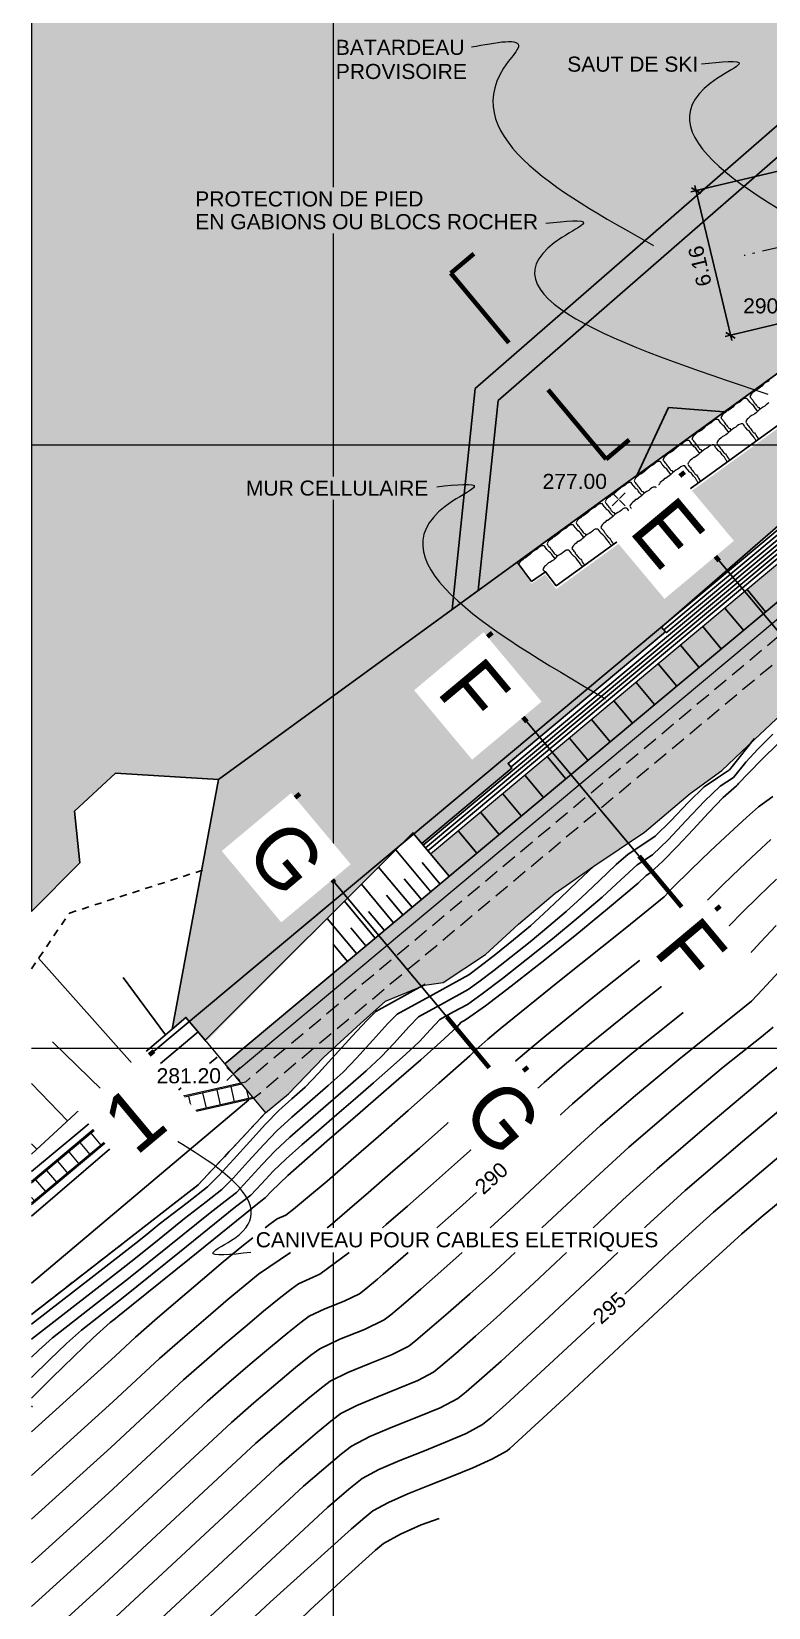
# Model space of a CAD drawing. Extents: x -427 to 62994, y 410 to 109394.
# Drawn here: x -242.4 to -211.8, y 442.7 to 508 of the extents above; entities that cross this region are included whole.
import ezdxf
from ezdxf.enums import TextEntityAlignment as Align

# ---------------------------------------------------------------- set-up
doc = ezdxf.new("R2018")
doc.units = 0
doc.header["$MEASUREMENT"] = 0
for name, pattern in [('DOT', [0.55, 0.3, -0.25]), ('NASCOSTA', [9.525, 6.35, -3.175]), ('TRATTOPUNTO2', [12.7, 6.35, -3.175, 0, -3.175])]:
    doc.linetypes.add(name, pattern=pattern)
for name, color, linetype in [('Bâti', 7, 'Continuous'), ('colore lago', 131, 'Continuous'), ('coordinate', 2, 'Continuous'), ('curve livello 1 m', 2, 'Continuous'), ('curve livello 5 m', 7, 'Continuous'), ('DIME', 6, 'Continuous'), ('Limite fiume', 6, 'Continuous'), ('LIN010CO', 2, 'Continuous'), ('LIN010TR', 2, 'NASCOSTA'), ('LIN018CO', 6, 'Continuous'), ('LIN035CO', 1, 'Continuous'), ('pendenze', 2, 'Continuous'), ('Per+Mod Surf', 7, 'Continuous'), ('scavo 1', 254, 'Continuous'), ('Strade', 7, 'Continuous'), ('TalusHautBas', 7, 'Continuous'), ('TEXT018', 143, 'Continuous'), ('TEXT035', 1, 'Continuous'), ('TEXT050', 3, 'Continuous')]:
    doc.layers.add(name, color=color, linetype=linetype)
doc.layers.add('Colori bordi', color=5, linetype='Continuous', plot=False)
doc.layers.add('no_plot', color=5, linetype='Continuous', plot=False)
doc.layers.add('LIN070CO', color=4, linetype='Continuous', lineweight=70)
doc.layers.add('LINCOLO-ROSSO-025', color=10, linetype='Continuous', lineweight=25)
doc.styles.add('ARIAL', font='arial.ttf')
doc.dimstyles.new('250', dxfattribs={"dimscale": 2.5, "dimtxt": 0.25, "dimasz": 0.2, "dimexe": 0, "dimexo": 0.5, "dimgap": 0.1, "dimtad": 1, "dimzin": 0, "dimdsep": 46, "dimtxsty": 'ARIAL', "dimblk1": 'LINE', "dimblk2": 'LINE', "dimsah": 1, "dimcen": 2.5, "dimclrd": 256, "dimclre": 256, "dimclrt": 1, "dimadec": 0, "dimazin": 0, "dimtfac": 1, "dimtmove": 2, "dimatfit": 3, "dimldrblk": 'LINE', "dimfxl": 1, "dimtvp": 1, "dimtolj": 1, "dimtzin": 0, "dimarcsym": 0})

# ---------------------------------------------------------------- blocks, each defined once
blk = doc.blocks.new('quote')
at = {"layer": 'LIN018CO'}
for p, q in [((0.001, 0.001), (-0.001, -0.001)), ((0.001, -0.001), (-0.001, 0.001))]:
    blk.add_line(p, q, dxfattribs=at)
at = {"layer": 'LIN035CO'}
for p, q in [((-0.013, 0.013), (-0.106, 0.106)), ((0.106, 0.106), (0.013, 0.013)), ((-0.013, -0.013), (-0.106, -0.106)), ((0.106, -0.106), (0.013, -0.013))]:
    blk.add_line(p, q, dxfattribs=at)
at = {"layer": 'TEXT035', "style": 'ARIAL'}
blk.add_attdef('VALORE', text='', height=0.25, dxfattribs=at).set_placement((0, 0.33), align=Align.CENTER)
blk = doc.blocks.new('LINE')
for p, q in [((-1.6, 0), (0.45, 0)), ((0, 0.45), (0, -0.45))]:
    blk.add_line(p, q)
at = {"color": 3}
blk.add_line((-0.32, -0.32), (0.32, 0.32), dxfattribs=at)
blk = doc.blocks.new('*D45')
at = {"layer": 'Defpoints', "color": 0, "ltscale": 2.5, "transparency": 16777216}
for p in [(-204.654, 503.788), (-209.792, 496.231), (-213.38, 495.376)]:
    blk.add_point(p, dxfattribs=at)
at = {"layer": 'DIME', "lineweight": -2, "ltscale": 2.5, "transparency": 16777216}
for p, q in [((-205.87, 503.499), (-214.809, 501.368)), ((-214.693, 500.882), (-213.496, 495.862)), ((-211.008, 495.941), (-213.38, 495.376))]:
    blk.add_line(p, q, dxfattribs=at)
at = {"layer": 'DIME', "lineweight": -2, "ltscale": 2.5, "transparency": 16777216, "xscale": 0.5, "yscale": 0.5, "zscale": 0.5}
for p, rotation in [((-214.809, 501.368), 103.4064876456894), ((-213.38, 495.376), 283.4064876456894)]:
    blk.add_blockref('LINE', p, dxfattribs=dict(at, rotation=rotation))
at = {"layer": 'DIME', "color": 1, "ltscale": 2.5, "transparency": 16777216, "insert": (-214.648, 498.24), "char_height": 0.625, "attachment_point": 5, "rotation": 103.40649, "style": 'ARIAL'}
blk.add_mtext('\\A1;6.16', dxfattribs=at)
blk = doc.blocks.new('*U49')
at = {"layer": 'LIN070CO'}
for p, q in [((-46.666, 0), (-46.666, 0.5)), ((-45.166, 0), (-46.666, 0))]:
    blk.add_line(p, q, dxfattribs=at)
at = {"layer": 'TEXT018', "lineweight": 30, "flags": 104}
blk.add_attdef('RIF1', text='', height=0.18, dxfattribs=at).set_placement((-46.516, -0.15), align=Align.TOP_LEFT)
blk.add_attdef('RIF2', text='', height=0.18, dxfattribs=at).set_placement((1.51, -0.15), align=Align.TOP_RIGHT)
at = {"layer": 'TEXT050', "lineweight": 30, "flags": 104}
blk.add_attdef('SEZ1', text='', height=0.4, dxfattribs=at).set_placement((-46.516, 0.15), align=Align.BOTTOM_LEFT)
blk.add_attdef('SEZ2', text='', height=0.4, dxfattribs=at).set_placement((1.51, 0.15), align=Align.BOTTOM_RIGHT)
blk = doc.blocks.new('*U93')
at = {"layer": 'LIN070CO'}
for p, q in [((-3.868, 0), (-3.868, 0.5)), ((2.034, 0.5), (2.034, 0)), ((2.034, 0), (0.534, 0)), ((-2.368, 0), (-3.868, 0))]:
    blk.add_line(p, q, dxfattribs=at)
at = {"layer": 'TEXT018', "lineweight": 30, "flags": 104}
blk.add_attdef('RIF1', text='', height=0.18, dxfattribs=at).set_placement((-3.718, -0.15), align=Align.TOP_LEFT)
blk.add_attdef('RIF2', text='', height=0.18, dxfattribs=at).set_placement((1.884, -0.15), align=Align.TOP_RIGHT)
at = {"layer": 'TEXT050', "lineweight": 30, "flags": 104}
blk.add_attdef('SEZ1', text='', height=0.4, dxfattribs=at).set_placement((-3.718, 0.15), align=Align.BOTTOM_LEFT)
blk.add_attdef('SEZ2', text='', height=0.4, dxfattribs=at).set_placement((1.884, 0.15), align=Align.BOTTOM_RIGHT)
blk = doc.blocks.new('*U112')
at = {"layer": 'LIN070CO'}
for p, q in [((-1.981, 0), (-1.981, 0.5)), ((2.034, 0.5), (2.034, 0)), ((2.034, 0), (0.534, 0)), ((-0.481, 0), (-1.981, 0))]:
    blk.add_line(p, q, dxfattribs=at)
at = {"layer": 'TEXT018', "lineweight": 30, "flags": 104}
blk.add_attdef('RIF1', text='', height=0.18, dxfattribs=at).set_placement((-1.831, -0.15), align=Align.TOP_LEFT)
blk.add_attdef('RIF2', text='', height=0.18, dxfattribs=at).set_placement((1.884, -0.15), align=Align.TOP_RIGHT)
at = {"layer": 'TEXT050', "lineweight": 30, "flags": 104}
blk.add_attdef('SEZ1', text='', height=0.4, dxfattribs=at).set_placement((-1.831, 0.15), align=Align.BOTTOM_LEFT)
blk.add_attdef('SEZ2', text='', height=0.4, dxfattribs=at).set_placement((1.884, 0.15), align=Align.BOTTOM_RIGHT)

msp = doc.modelspace()

# ---------------------------------------------------------------- hatches: boundary and pattern name
at = {"layer": 'colore lago', "ltscale": 2.5}
h = msp.add_hatch(color=256, dxfattribs=at)
h.dxf.hatch_style = 1
h.paths.add_polyline_path([(-193.521, 572.436), (-194.485, 571.838), (-202.12, 567.019), (-207.794, 563.422), (-207.53, 561.906), (-209.377, 558.824), (-212.757, 555.614), (-221.485, 555.575), (-232.115, 548.291), (-239.589, 542.496), (-242.36, 540.315), (-242.36, 471.49), (-240.351, 473.518), (-240.577, 475.661), (-238.873, 477.233), (-234.614, 476.971), (-222.22, 485.97), (-210.417, 494.54), (-211.103, 497.421), (-204.7, 505.319), (-201.573, 506.065), (-185.58, 519.426), (-185.48, 519.302), (-185.23, 519.516), (-179.72, 524.241), (-174.191, 529.5), (-164.952, 538.589), (-158.505, 544.848), (-150.867, 552.226), (-143.809, 558.855), (-133.477, 568.064), (-129.43, 571.209), (-127.708, 572.436)])
h.paths.add_polyline_path([(-223.838, 484.795), (-224.926, 484.006), (-223.974, 493.163), (-189.325, 523.343), (-179.485, 524.465), (-180.809, 523.307), (-188.903, 522.385), (-223.02, 492.667)], flags=17)
at = {"layer": 'Limite fiume', "linetype": 'Continuous'}
h = msp.add_hatch(dxfattribs=at)
h.set_pattern_fill('DOTS', color=256, scale=5, angle=-135, style=0)
h.set_pattern_definition([(135, (-108729.86045, 62990.82265), (-0.3314563037, -0.11048543456), [0, -0.3125])])
h.paths.add_polyline_path([(-222.255, 485.944), (-221.629, 485.081), (-221.066, 485.469), (-220.604, 484.86), (-210.443, 492.225), (-209.949, 491.656), (-202.84, 496.929), (-203.116, 497.308), (-198.927, 498.307), (-216.244, 483.28), (-216.082, 483.086), (-222.605, 477.636), (-222.443, 477.442), (-226.181, 474.319), (-226.549, 474.759), (-235.115, 466.108), (-235.961, 467.107), (-236.53, 466.621), (-234.614, 476.971)])
at = {"layer": 'LINCOLO-ROSSO-025'}
h = msp.add_hatch(color=256, dxfattribs=at)
h.dxf.hatch_style = 1
h.paths.add_polyline_path([(-223.838, 484.795), (-224.926, 484.006), (-223.974, 493.163), (-189.325, 523.343), (-179.485, 524.465), (-180.809, 523.307), (-188.903, 522.385), (-223.02, 492.667)])
at = {"layer": 'scavo 1'}
msp.add_hatch(color=256, dxfattribs=at).paths.add_polyline_path([(-162.911, 519.813), (-186.507, 500.536), (-191.835, 496.955), (-195.066, 494.521), (-197.353, 492.349), (-198.801, 491.423), (-199.67, 490.38), (-201.031, 488.73), (-202.652, 486.356), (-205.568, 483.758), (-206.41, 483.321), (-207.62, 482.823), (-208.758, 482.04), (-209.932, 480.937), (-212.388, 478.624), (-213.74, 477.343), (-215.056, 476.382), (-216.942, 474.781), (-219.046, 473.375), (-220.65, 472.251), (-222.169, 470.97), (-223.539, 469.719), (-225.297, 468.558), (-226.071, 468.438), (-227.679, 467.783), (-228.722, 466.86), (-230.241, 465.46), (-231.7, 463.941), (-232.656, 463.16), (-234.346, 465.186), (-229.695, 469.072), (-225.044, 472.958), (-225.813, 473.879), (-197.96, 497.149), (-198.927, 498.307), (-186.6, 508.606), (-185.811, 509.298), (-183.96, 510.924), (-182.937, 509.7), (-167.589, 522.523), (-150.931, 538.458), (-146.194, 532.788), (-161.321, 521.044)])

# ---------------------------------------------------------------- linework, layer by layer
at = {"layer": 'Bâti', "linetype": 'Continuous'}
for p, q in [((-235.449, 466.505), (-237.01, 465.194)), ((-234.666, 465.465), (-234.982, 465.194)), ((-237.349, 464.91), (-240.474, 462.288)), ((-236.159, 464.187), (-236.731, 463.697)), ((-237.945, 462.657), (-242.36, 458.878)), ((-240.474, 462.288), (-242.36, 460.717))]:
    msp.add_line(p, q, dxfattribs=at)
at = {"layer": 'Colori bordi', "linetype": 'Continuous', "lineweight": 0, "flags": 128}
msp.add_lwpolyline([(-242.36, 540.315), (-242.36, 471.49), (-240.351, 473.518), (-240.577, 475.661), (-238.873, 477.233), (-234.614, 476.971), (-222.22, 485.97), (-210.417, 494.54), (-211.103, 497.421), (-204.7, 505.319), (-201.573, 506.065), (-185.58, 519.426)], dxfattribs=at)
at = {"layer": 'coordinate', "linetype": 'Continuous', "lineweight": 0}
for p, q in [((-229.86, 572.436), (-229.86, 501.51)), ((-229.86, 499.597), (-229.86, 489.528)), ((-95.183, 490.823), (-242.36, 490.823)), ((-229.86, 488.559), (-229.86, 458.388)), ((-95.183, 465.823), (-242.36, 465.823)), ((-229.86, 457.361), (-229.86, 428.936))]:
    msp.add_line(p, q, dxfattribs=at)
at = {"layer": 'curve livello 1 m'}
for p, q in [((-232.949, 456.466), (-231.623, 457.361)), ((-230.401, 456.466), (-229.197, 457.361)), ((-225.512, 456.466), (-224.501, 457.361)), ((-222.93, 456.788), (-223.283, 456.466))]:
    msp.add_line(p, q, dxfattribs=at)
at = {"layer": 'curve livello 1 m', "flags": 128}
for points in [[(-242.36, 453.028), (-242.06, 453.317), (-241.49, 453.837), (-241.49, 453.837), (-239.39, 455.469), (-238.34, 456.284), (-236.649, 457.649), (-234.957, 459.013), (-234.957, 459.013), (-234.331, 459.498), (-233.868, 459.859), (-233.868, 459.859), (-233.402, 460.344), (-232.794, 461.014), (-232.263, 461.576), (-232.263, 461.576), (-231.645, 462.148), (-230.89, 462.812), (-230.066, 463.522), (-229.243, 464.231), (-228.488, 464.895), (-227.87, 465.468), (-227.87, 465.468), (-227.332, 466.04), (-226.72, 466.716), (-226.315, 467.131), (-226.315, 467.131), (-225.285, 467.698), (-224.26, 468.263), (-223.814, 468.58), (-223.2, 469.046), (-222.474, 469.615), (-221.693, 470.243), (-220.913, 470.884), (-220.191, 471.494), (-220.191, 471.494), (-219.572, 472.059), (-218.825, 472.77), (-218.12, 473.438), (-217.627, 473.877), (-217.627, 473.877), (-217.057, 474.252), (-216.511, 474.614), (-216.511, 474.614), (-215.859, 475.248), (-215.128, 476.033), (-214.475, 476.669), (-214.475, 476.669), (-213.923, 477.032), (-213.418, 477.37), (-213.418, 477.37), (-212.978, 477.92), (-212.456, 478.585), (-212.456, 478.585), (-212.385, 478.66)], [(-211.417, 478.447), (-212.055, 477.819), (-212.659, 477.208), (-213.048, 476.796), (-213.091, 476.742), (-213.139, 476.71), (-213.68, 476.215), (-214.291, 475.589), (-214.935, 474.896), (-215.58, 474.204), (-216.19, 473.579), (-216.729, 473.086), (-216.876, 472.989), (-217.214, 472.676), (-218.475, 471.61), (-219.837, 470.49), (-221.201, 469.394), (-222.469, 468.4), (-223.541, 467.587), (-224.32, 467.033), (-224.434, 466.97), (-224.547, 466.908), (-224.72, 466.723), (-225.408, 466.076), (-226.222, 465.346), (-227.125, 464.557), (-228.081, 463.732), (-229.055, 462.896), (-230.011, 462.071), (-230.914, 461.282), (-231.727, 460.552), (-232.416, 459.904), (-232.675, 459.628), (-232.85, 459.492), (-235.813, 457.102), (-238.775, 454.712), (-238.882, 454.63), (-239.094, 454.465), (-239.799, 453.829), (-240.61, 453.058), (-241.5, 452.188), (-242.36, 451.332)], [(-211.628, 476.262), (-212.218, 475.83), (-212.72, 475.39), (-213.411, 474.757), (-214.207, 474.009), (-215.021, 473.226), (-215.768, 472.49), (-216.132, 472.102), (-217.744, 470.789), (-220.536, 468.57), (-222.937, 466.64), (-223.449, 466.207), (-223.809, 465.874), (-224.189, 465.522), (-225.469, 464.381), (-226.745, 463.252), (-227.973, 462.175), (-229.107, 461.188), (-230.104, 460.329), (-230.917, 459.639), (-231.503, 459.155), (-231.817, 458.915), (-232.174, 458.756), (-232.481, 458.536), (-232.671, 458.388)], [(-211.705, 474.476), (-212.303, 473.927), (-212.991, 473.28), (-213.696, 472.603), (-214.342, 471.966), (-214.816, 471.459), (-215.227, 471.023), (-216.615, 469.893), (-219.018, 467.982), (-221.086, 466.321), (-221.744, 465.77), (-222.278, 465.311), (-222.795, 464.836), (-223.445, 464.228), (-224.004, 463.714), (-225.144, 462.698), (-226.28, 461.692), (-227.374, 460.733), (-228.384, 459.854), (-229.271, 459.09), (-229.996, 458.475), (-230.101, 458.388)], [(-219.046, 473.375), (-219.721, 472.733), (-220.443, 472.043), (-221.12, 471.407), (-221.68, 470.904), (-222.374, 470.321), (-223.111, 469.726), (-223.77, 469.213), (-224.231, 468.878), (-225.711, 468.063), (-227.198, 467.243), (-227.593, 466.85), (-228.213, 466.169), (-228.888, 465.425), (-229.445, 464.84), (-230.058, 464.28), (-230.816, 463.625), (-231.573, 462.97), (-232.186, 462.411), (-232.73, 461.844), (-233.377, 461.132), (-233.999, 460.45), (-234.464, 459.975), (-235.122, 459.462), (-236.011, 458.773), (-237.067, 457.922), (-238.122, 457.07), (-239.644, 455.888), (-242.36, 453.779)], [(-211.48, 472.832), (-212.224, 472.122), (-212.916, 471.442), (-213.391, 470.94), (-213.936, 470.347), (-214.323, 469.944), (-215.486, 468.996), (-217.501, 467.395), (-219.234, 466.002), (-220.268, 465.136), (-221.108, 464.416), (-221.684, 463.89), (-222.427, 463.196), (-223.188, 462.485), (-223.819, 461.906), (-224.819, 461.015), (-225.816, 460.133), (-226.775, 459.291), (-227.661, 458.52), (-227.815, 458.388)], [(-211.375, 468.993), (-212.05, 468.262), (-212.513, 467.786), (-213.229, 467.203), (-214.466, 466.219), (-215.531, 465.364), (-217.317, 463.869), (-218.767, 462.624), (-219.762, 461.716), (-221.045, 460.518), (-222.36, 459.289), (-223.342, 458.388)], [(-226.035, 468.483), (-226.137, 468.427), (-228.082, 467.355), (-228.464, 466.983), (-229.064, 466.333), (-229.766, 465.555), (-230.456, 464.798), (-231.021, 464.212), (-231.565, 463.729), (-232.11, 463.247), (-232.657, 462.681), (-233.312, 461.966), (-233.988, 461.219), (-234.6, 460.555), (-235.061, 460.09), (-235.913, 459.426), (-237.065, 458.534), (-237.485, 458.195), (-237.905, 457.856), (-239.899, 456.308), (-242.36, 454.396)], [(-211.609, 466.707), (-212.1, 466.307), (-212.949, 465.632), (-213.68, 465.045), (-215.841, 463.236), (-217.597, 461.729), (-218.801, 460.629), (-220.354, 459.179), (-221.2, 458.388)], [(-211.193, 465.234), (-211.828, 464.725), (-214.366, 462.602), (-216.427, 460.833), (-217.84, 459.542), (-219.076, 458.388)], [(-209.977, 464.406), (-212.89, 461.968), (-215.257, 459.938), (-216.879, 458.455), (-216.951, 458.388)], [(-236.368, 439.25), (-232.461, 442.88), (-229.097, 445.919), (-229.097, 445.919), (-228.548, 446.389), (-228.211, 446.657), (-228.211, 446.657), (-227.557, 447.01), (-226.755, 447.368), (-225.866, 447.729), (-224.949, 448.09), (-224.066, 448.448), (-223.276, 448.803), (-222.64, 449.15), (-222.64, 449.15), (-222.524, 449.251), (-220.288, 451.302), (-217.591, 453.822), (-214.958, 456.281), (-212.916, 458.146), (-212.916, 458.146), (-212.105, 458.833), (-207.924, 462.279)], [(-233.191, 457.975), (-233.634, 457.617), (-234.411, 456.974), (-235.276, 456.247), (-236.194, 455.466), (-237.132, 454.658), (-238.053, 453.852), (-238.895, 453.07), (-242.36, 449.933)], [(-220.176, 457.361), (-221.531, 456.094), (-223.079, 454.675), (-223.957, 453.895), (-224.768, 453.186), (-225.39, 452.654), (-225.699, 452.405), (-226.344, 452.069), (-227.163, 451.725), (-228.044, 451.377), (-228.871, 451.031), (-229.532, 450.69), (-229.881, 450.426), (-230.502, 449.917), (-231.276, 449.263), (-232.082, 448.563), (-239.441, 441.725), (-242.36, 439.082)], [(-218.051, 457.361), (-218.972, 456.501), (-221.117, 454.497), (-222.894, 452.867), (-223.686, 452.165), (-224.347, 451.593), (-224.68, 451.32), (-225.422, 450.933), (-226.365, 450.537), (-227.379, 450.137), (-228.331, 449.738), (-229.092, 449.346), (-229.508, 449.024), (-230.247, 448.408), (-231.087, 447.682), (-239.532, 439.834), (-241.664, 437.904), (-241.688, 437.886)], [(-222.306, 457.361), (-222.93, 456.788)], [(-232.949, 456.466), (-233.346, 456.141), (-234.2, 455.429), (-235.134, 454.638), (-236.102, 453.805), (-237.058, 452.971), (-238.986, 451.179), (-242.36, 448.124)], [(-223.283, 456.466), (-224.192, 455.657), (-225.085, 454.873), (-225.858, 454.203), (-226.431, 453.718), (-226.719, 453.49), (-227.43, 453.132), (-228.335, 452.765), (-229.246, 452.397), (-229.973, 452.034), (-230.282, 451.805), (-230.821, 451.369), (-231.517, 450.789), (-232.293, 450.127), (-233.077, 449.445), (-239.35, 443.616), (-242.36, 440.891)], [(-225.512, 456.466), (-226.215, 455.853), (-226.94, 455.23), (-227.468, 454.786), (-227.739, 454.575), (-228.561, 454.181), (-229.575, 453.777), (-230.413, 453.378), (-230.777, 453.108), (-231.413, 452.595), (-232.233, 451.911), (-233.149, 451.13), (-234.073, 450.326), (-239.259, 445.507), (-242.36, 442.699)], [(-230.401, 456.466), (-230.531, 456.408), (-231.294, 456.067), (-231.591, 455.852), (-232.087, 455.461), (-232.738, 454.929), (-233.502, 454.292), (-234.339, 453.582), (-235.207, 452.837), (-236.063, 452.089), (-239.077, 449.289), (-242.36, 446.316)], [(-232.041, 441.377), (-230.817, 442.547), (-229.358, 443.902), (-228.102, 445.037), (-228.102, 445.037), (-227.771, 445.313), (-227.067, 445.692), (-226.211, 446.075), (-225.459, 446.348)]]:
    msp.add_lwpolyline(points, dxfattribs=at)
at = {"layer": 'curve livello 5 m'}
for p, q in [((-214.802, 458.388), (-215.926, 457.361)), ((-227.778, 456.466), (-226.746, 457.361))]:
    msp.add_line(p, q, dxfattribs=at)
at = {"layer": 'curve livello 5 m', "flags": 128}
for points in [[(-211.626, 478.843), (-212.25, 478.222), (-212.752, 477.691), (-212.752, 477.691), (-213.254, 477.056), (-213.807, 476.69), (-214.465, 476.066), (-215.215, 475.268), (-215.964, 474.471), (-216.62, 473.85), (-216.62, 473.85), (-217.252, 473.433), (-217.93, 472.806), (-218.702, 472.085), (-218.702, 472.085), (-219.694, 471.247), (-220.765, 470.367), (-221.838, 469.505), (-222.835, 468.723), (-223.678, 468.084), (-224.29, 467.648), (-224.29, 467.648), (-224.859, 467.334), (-225.431, 467.019), (-225.821, 466.607), (-226.295, 466.095), (-226.295, 466.095), (-226.836, 465.587), (-227.475, 465.014), (-228.184, 464.394), (-228.935, 463.746), (-229.7, 463.089), (-230.45, 462.442), (-231.159, 461.822), (-231.798, 461.249), (-232.34, 460.74), (-232.34, 460.74), (-232.827, 460.217), (-233.271, 459.744), (-233.271, 459.744), (-233.904, 459.252), (-236.231, 457.375), (-238.558, 455.498), (-238.558, 455.498), (-239.136, 455.049), (-240.292, 454.151), (-240.906, 453.595), (-241.619, 452.915), (-242.36, 452.186)], [(-211.49, 470.919), (-212.141, 470.23), (-212.888, 469.417), (-213.418, 468.865), (-213.418, 468.865), (-214.358, 468.1), (-215.984, 466.807), (-217.383, 465.683), (-217.383, 465.683), (-218.793, 464.503), (-219.938, 463.52), (-219.938, 463.52), (-220.723, 462.803), (-221.736, 461.857), (-222.653, 461)], [(-214.802, 458.388), (-214.086, 459.042), (-210.74, 461.874)], [(-223.915, 459.848), (-224.617, 459.222), (-225.562, 458.388)], [(-217.765, 455.644), (-215.926, 457.361)], [(-227.778, 456.466), (-228.012, 456.266), (-228.502, 455.858), (-228.758, 455.66), (-228.758, 455.66), (-229.402, 455.352), (-230.197, 455.035), (-230.853, 454.723), (-230.853, 454.723), (-231.178, 454.485), (-231.732, 454.043), (-232.457, 453.445), (-233.293, 452.741), (-234.183, 451.979), (-235.068, 451.208), (-235.068, 451.208), (-239.168, 447.398), (-242.36, 444.508)], [(-240.742, 436.94), (-240.684, 436.983), (-239.623, 437.943), (-230.092, 446.8), (-229.2, 447.565), (-228.652, 448.001), (-227.954, 448.371), (-227.087, 448.746), (-226.139, 449.123), (-225.195, 449.5), (-224.34, 449.871), (-223.66, 450.235), (-223.322, 450.519), (-222.709, 451.059), (-220.703, 452.899), (-219.019, 454.472)]]:
    msp.add_lwpolyline(points, dxfattribs=at)
at = {"layer": 'Limite fiume', "linetype": 'Continuous'}
for p, q in [((-208.309, 496.071), (-222.22, 485.97)), ((-215.952, 492.377), (-217.266, 489.567)), ((-213.644, 492.197), (-215.952, 492.377)), ((-238.873, 477.233), (-240.577, 475.661)), ((-234.614, 476.971), (-238.873, 477.233)), ((-234.614, 476.971), (-236.53, 466.621)), ((-240.577, 475.661), (-240.351, 473.518)), ((-240.351, 473.518), (-242.36, 471.49))]:
    msp.add_line(p, q, dxfattribs=at)
at = {"layer": 'Limite fiume', "linetype": 'Continuous', "flags": 128}
msp.add_lwpolyline([(-222.22, 485.97), (-221.631, 485.176), (-221.049, 485.572), (-220.609, 484.993), (-210.403, 492.382), (-209.97, 491.788), (-202.91, 496.936), (-203.175, 497.294), (-198.927, 498.307), (-216.244, 483.28), (-216.082, 483.086), (-222.605, 477.636), (-222.443, 477.442), (-226.181, 474.319), (-226.549, 474.759), (-235.159, 466.16), (-235.961, 467.107), (-236.53, 466.621), (-234.614, 476.971)], close=True, dxfattribs=at)
at = {"layer": 'LIN010CO', "linetype": 'Continuous', "lineweight": 0}
for p, q in [((-233.491, 464.431), (-238.906, 463.204)), ((-233.644, 464.345), (-238.883, 463.158)), ((-233.18, 463.788), (-238.588, 462.563)), ((-233.151, 463.743), (-238.565, 462.517)), ((-236.282, 463.085), (-236.425, 463.715)), ((-235.697, 463.218), (-235.839, 463.848)), ((-235.112, 463.35), (-235.254, 463.98)), ((-234.526, 463.483), (-234.669, 464.113)), ((-233.941, 463.616), (-234.084, 464.245)), ((-233.356, 463.748), (-233.434, 464.092)), ((-238.906, 463.204), (-242.36, 460.311)), ((-238.883, 463.158), (-242.36, 460.246)), ((-238.883, 463.158), (-238.588, 462.563)), ((-238.038, 462.688), (-238.18, 463.317)), ((-237.453, 462.82), (-237.595, 463.45)), ((-236.867, 462.953), (-237.01, 463.583)), ((-238.588, 462.563), (-242.36, 459.404)), ((-238.565, 462.517), (-242.36, 459.338)), ((-239.436, 462.696), (-239.021, 462.201)), ((-240.356, 461.925), (-239.941, 461.43)), ((-239.896, 462.31), (-239.481, 461.815)), ((-241.276, 461.154), (-240.861, 460.659)), ((-240.816, 461.54), (-240.401, 461.045)), ((-241.735, 460.769), (-241.321, 460.274)), ((-242.195, 460.383), (-241.781, 459.889)), ((-242.36, 459.645), (-242.241, 459.503))]:
    msp.add_line(p, q, dxfattribs=at)
at = {"layer": 'LIN010CO', "linetype": 'TRATTOPUNTO2', "lineweight": 0, "ltscale": 0.1, "flags": 128}
msp.add_lwpolyline([(-44.86, 538.71), (-212.819, 498.676)], dxfattribs=at)
at = {"layer": 'LIN010CO', "linetype": 'Continuous', "lineweight": 0, "flags": 128}
for points in [[(-211.786, 493.491), (-211.866, 493.45), (-211.94, 493.4), (-212.011, 493.347), (-212.089, 493.268), (-212.144, 493.22), (-212.198, 493.179), (-212.293, 493.114), (-212.342, 493.109), (-212.399, 493.047), (-212.471, 492.986), (-212.513, 492.947), (-212.551, 492.893), (-212.551, 492.893), (-212.557, 492.875), (-212.578, 492.833), (-212.56, 492.801), (-212.544, 492.78), (-212.528, 492.759), (-212.5, 492.722), (-212.456, 492.69), (-212.443, 492.647), (-212.422, 492.61), (-212.384, 492.568), (-212.352, 492.526), (-212.317, 492.481), (-212.283, 492.435), (-212.261, 492.406), (-212.207, 492.387), (-212.183, 492.347), (-212.158, 492.314)], [(-212.25, 492.229), (-212.261, 492.246), (-212.345, 492.34), (-212.4, 492.422), (-212.435, 492.468), (-212.486, 492.501), (-212.587, 492.608), (-212.612, 492.641), (-212.671, 492.727), (-212.7, 492.757), (-212.771, 492.756), (-212.813, 492.751), (-212.869, 492.721), (-212.928, 492.67), (-212.987, 492.619), (-213.068, 492.578), (-213.141, 492.528), (-213.212, 492.475), (-213.29, 492.396), (-213.345, 492.348), (-213.399, 492.307), (-213.494, 492.242), (-213.543, 492.237), (-213.6, 492.175), (-213.672, 492.114), (-213.714, 492.075), (-213.752, 492.021), (-213.752, 492.021), (-213.758, 492.003), (-213.779, 491.961), (-213.761, 491.929), (-213.745, 491.908), (-213.729, 491.887), (-213.701, 491.85), (-213.657, 491.818), (-213.644, 491.775), (-213.623, 491.738), (-213.585, 491.696), (-213.553, 491.654), (-213.518, 491.608), (-213.484, 491.563), (-213.462, 491.534), (-213.409, 491.515), (-213.384, 491.474), (-213.359, 491.442)], [(-211.787, 492.569), (-211.843, 492.539), (-211.902, 492.488), (-211.961, 492.437), (-212.042, 492.395), (-212.116, 492.346), (-212.186, 492.293), (-212.264, 492.214), (-212.319, 492.166), (-212.373, 492.125), (-212.468, 492.06), (-212.517, 492.055), (-212.574, 491.993), (-212.646, 491.932), (-212.689, 491.893), (-212.726, 491.839), (-212.726, 491.839), (-212.732, 491.821), (-212.753, 491.779), (-212.735, 491.747), (-212.719, 491.726), (-212.703, 491.705), (-212.675, 491.668), (-212.631, 491.636), (-212.618, 491.593), (-212.597, 491.556), (-212.559, 491.514), (-212.527, 491.472), (-212.493, 491.426), (-212.458, 491.381), (-212.436, 491.352), (-212.383, 491.333), (-212.358, 491.292), (-212.333, 491.259), (-212.309, 491.192), (-212.265, 491.134), (-212.229, 491.096), (-212.2, 491.092), (-212.186, 491.091)], [(-213.451, 491.356), (-213.462, 491.374), (-213.546, 491.468), (-213.601, 491.55), (-213.636, 491.596), (-213.687, 491.629), (-213.788, 491.736), (-213.813, 491.769), (-213.872, 491.855), (-213.901, 491.885), (-213.972, 491.884), (-214.014, 491.879), (-214.07, 491.849), (-214.129, 491.798), (-214.188, 491.746), (-214.269, 491.705), (-214.342, 491.656), (-214.413, 491.603), (-214.491, 491.524), (-214.546, 491.476), (-214.6, 491.435), (-214.695, 491.37), (-214.744, 491.365), (-214.801, 491.303), (-214.873, 491.242), (-214.915, 491.203), (-214.953, 491.149), (-214.953, 491.149), (-214.959, 491.131), (-214.98, 491.089), (-214.962, 491.057), (-214.946, 491.036), (-214.93, 491.015), (-214.902, 490.978), (-214.858, 490.946), (-214.845, 490.903), (-214.824, 490.866), (-214.786, 490.824), (-214.754, 490.782), (-214.719, 490.736), (-214.685, 490.691), (-214.663, 490.662), (-214.61, 490.643), (-214.585, 490.602), (-214.56, 490.57)], [(-212.397, 490.938), (-212.362, 490.973), (-212.337, 490.992), (-212.328, 491.032), (-212.343, 491.053), (-212.376, 491.087), (-212.405, 491.143), (-212.436, 491.192), (-212.52, 491.286), (-212.575, 491.368), (-212.61, 491.413), (-212.661, 491.447), (-212.762, 491.554), (-212.787, 491.587), (-212.846, 491.673), (-212.875, 491.703), (-212.946, 491.702), (-212.988, 491.697), (-213.044, 491.667), (-213.103, 491.616), (-213.162, 491.564), (-213.243, 491.523), (-213.317, 491.474), (-213.387, 491.421), (-213.465, 491.342), (-213.52, 491.294), (-213.574, 491.253), (-213.669, 491.188), (-213.718, 491.183), (-213.775, 491.121), (-213.847, 491.06), (-213.89, 491.021), (-213.927, 490.967), (-213.927, 490.967), (-213.933, 490.949), (-213.954, 490.907), (-213.936, 490.875), (-213.92, 490.854), (-213.904, 490.833), (-213.876, 490.796), (-213.832, 490.763), (-213.819, 490.721), (-213.798, 490.684), (-213.76, 490.642), (-213.728, 490.6), (-213.694, 490.554), (-213.659, 490.509), (-213.637, 490.48), (-213.584, 490.461), (-213.559, 490.42), (-213.534, 490.387), (-213.51, 490.32), (-213.466, 490.262), (-213.43, 490.224), (-213.401, 490.22), (-213.39, 490.219)], [(-214.652, 490.484), (-214.663, 490.502), (-214.747, 490.596), (-214.802, 490.678), (-214.837, 490.723), (-214.888, 490.757), (-214.989, 490.864), (-215.014, 490.897), (-215.073, 490.983), (-215.102, 491.013), (-215.173, 491.012), (-215.215, 491.007), (-215.271, 490.977), (-215.33, 490.926), (-215.389, 490.874), (-215.47, 490.833), (-215.543, 490.784), (-215.614, 490.731), (-215.692, 490.652), (-215.747, 490.604), (-215.801, 490.563), (-215.896, 490.498), (-215.945, 490.493), (-216.002, 490.431), (-216.074, 490.37), (-216.116, 490.331), (-216.154, 490.276), (-216.154, 490.276), (-216.16, 490.259), (-216.181, 490.217), (-216.163, 490.185), (-216.147, 490.164), (-216.131, 490.143), (-216.103, 490.106), (-216.059, 490.073), (-216.046, 490.031), (-216.025, 489.994), (-215.987, 489.952), (-215.955, 489.91), (-215.92, 489.864), (-215.886, 489.819), (-215.864, 489.79), (-215.811, 489.771), (-215.786, 489.73), (-215.762, 489.698)], [(-213.589, 490.076), (-213.563, 490.101), (-213.538, 490.12), (-213.529, 490.16), (-213.544, 490.181), (-213.577, 490.215), (-213.606, 490.271), (-213.637, 490.32), (-213.721, 490.414), (-213.776, 490.496), (-213.811, 490.541), (-213.862, 490.575), (-213.963, 490.682), (-213.988, 490.715), (-214.047, 490.801), (-214.076, 490.831), (-214.147, 490.83), (-214.189, 490.825), (-214.245, 490.795), (-214.304, 490.744), (-214.364, 490.692), (-214.444, 490.651), (-214.518, 490.602), (-214.588, 490.549), (-214.666, 490.47), (-214.721, 490.422), (-214.775, 490.381), (-214.87, 490.316), (-214.919, 490.311), (-214.976, 490.248), (-215.048, 490.188), (-215.091, 490.149), (-215.128, 490.094), (-215.128, 490.094), (-215.134, 490.077), (-215.155, 490.035), (-215.137, 490.003), (-215.121, 489.982), (-215.105, 489.961), (-215.077, 489.924), (-215.033, 489.891), (-215.02, 489.849), (-214.999, 489.812), (-214.961, 489.77), (-214.929, 489.728), (-214.895, 489.682), (-214.86, 489.637), (-214.838, 489.607), (-214.785, 489.589), (-214.761, 489.548), (-214.735, 489.515), (-214.711, 489.448), (-214.667, 489.39), (-214.631, 489.352), (-214.602, 489.348), (-214.595, 489.347)], [(-215.853, 489.612), (-215.864, 489.63), (-215.948, 489.724), (-216.003, 489.806), (-216.038, 489.851), (-216.089, 489.885), (-216.19, 489.992), (-216.215, 490.025), (-216.274, 490.111), (-216.303, 490.141), (-216.374, 490.14), (-216.416, 490.135), (-216.472, 490.105), (-216.531, 490.054), (-216.59, 490.002), (-216.671, 489.961), (-216.744, 489.912), (-216.815, 489.859), (-216.893, 489.78), (-216.948, 489.732), (-217.002, 489.691), (-217.097, 489.626), (-217.146, 489.621), (-217.203, 489.558), (-217.275, 489.498), (-217.317, 489.459), (-217.355, 489.404), (-217.355, 489.404), (-217.361, 489.387), (-217.382, 489.345), (-217.364, 489.313), (-217.348, 489.292), (-217.332, 489.271), (-217.304, 489.234), (-217.26, 489.201), (-217.247, 489.159), (-217.226, 489.122), (-217.188, 489.08), (-217.156, 489.038), (-217.122, 488.992), (-217.087, 488.947), (-217.065, 488.917), (-217.012, 488.899), (-216.987, 488.858), (-216.963, 488.825)], [(-214.78, 489.213), (-214.764, 489.229), (-214.739, 489.248), (-214.73, 489.288), (-214.746, 489.309), (-214.778, 489.343), (-214.807, 489.399), (-214.838, 489.448), (-214.922, 489.541), (-214.977, 489.624), (-215.012, 489.669), (-215.063, 489.703), (-215.164, 489.81), (-215.189, 489.843), (-215.248, 489.929), (-215.277, 489.959), (-215.348, 489.958), (-215.39, 489.953), (-215.446, 489.923), (-215.505, 489.872), (-215.565, 489.82), (-215.645, 489.779), (-215.719, 489.73), (-215.789, 489.676), (-215.867, 489.598), (-215.922, 489.55), (-215.976, 489.509), (-216.071, 489.444), (-216.12, 489.439), (-216.177, 489.376), (-216.249, 489.316), (-216.292, 489.277), (-216.329, 489.222), (-216.329, 489.222), (-216.335, 489.205), (-216.356, 489.163), (-216.338, 489.131), (-216.322, 489.11), (-216.306, 489.089), (-216.278, 489.052), (-216.234, 489.019), (-216.221, 488.977), (-216.2, 488.94), (-216.162, 488.898), (-216.13, 488.856), (-216.096, 488.81), (-216.061, 488.765), (-216.039, 488.735), (-215.986, 488.717), (-215.962, 488.676), (-215.936, 488.643), (-215.912, 488.576), (-215.868, 488.518), (-215.832, 488.48), (-215.803, 488.476), (-215.799, 488.476)], [(-217.054, 488.74), (-217.065, 488.758), (-217.149, 488.851), (-217.204, 488.934), (-217.239, 488.979), (-217.29, 489.013), (-217.391, 489.12), (-217.416, 489.153), (-217.475, 489.239), (-217.504, 489.269), (-217.575, 489.268), (-217.617, 489.263), (-217.673, 489.233), (-217.732, 489.182), (-217.791, 489.13), (-217.872, 489.089), (-217.945, 489.04), (-218.016, 488.986), (-218.094, 488.908), (-218.149, 488.86), (-218.203, 488.819), (-218.298, 488.754), (-218.347, 488.749), (-218.404, 488.686), (-218.476, 488.626), (-218.518, 488.587), (-218.556, 488.532), (-218.556, 488.532), (-218.562, 488.515), (-218.583, 488.473), (-218.565, 488.441), (-218.549, 488.42), (-218.533, 488.399), (-218.505, 488.362), (-218.461, 488.329), (-218.448, 488.287), (-218.427, 488.25), (-218.389, 488.208), (-218.357, 488.166), (-218.323, 488.12), (-218.288, 488.075), (-218.266, 488.045), (-218.213, 488.027), (-218.188, 487.986), (-218.164, 487.953)], [(-215.972, 488.35), (-215.965, 488.357), (-215.94, 488.376), (-215.931, 488.416), (-215.947, 488.437), (-215.979, 488.471), (-216.008, 488.527), (-216.039, 488.576), (-216.123, 488.669), (-216.178, 488.752), (-216.213, 488.797), (-216.264, 488.831), (-216.365, 488.938), (-216.39, 488.971), (-216.449, 489.057), (-216.478, 489.087), (-216.549, 489.086), (-216.591, 489.081), (-216.647, 489.051), (-216.706, 489), (-216.766, 488.948), (-216.846, 488.907), (-216.92, 488.858), (-216.99, 488.804), (-217.068, 488.726), (-217.123, 488.678), (-217.177, 488.637), (-217.272, 488.572), (-217.321, 488.567), (-217.378, 488.504), (-217.45, 488.444), (-217.493, 488.405), (-217.53, 488.35), (-217.53, 488.35), (-217.536, 488.333), (-217.557, 488.291), (-217.539, 488.259), (-217.523, 488.238), (-217.507, 488.217), (-217.479, 488.18), (-217.435, 488.147), (-217.423, 488.105), (-217.401, 488.068), (-217.363, 488.026), (-217.331, 487.984), (-217.297, 487.938), (-217.262, 487.893), (-217.24, 487.863), (-217.187, 487.845), (-217.163, 487.804), (-217.137, 487.771), (-217.113, 487.704), (-217.069, 487.646), (-217.033, 487.608), (-217.004, 487.604), (-217.003, 487.604)], [(-218.255, 487.868), (-218.266, 487.886), (-218.35, 487.979), (-218.405, 488.062), (-218.44, 488.107), (-218.491, 488.141), (-218.592, 488.248), (-218.617, 488.281), (-218.676, 488.367), (-218.705, 488.397), (-218.776, 488.396), (-218.818, 488.391), (-218.874, 488.361), (-218.933, 488.31), (-218.992, 488.258), (-219.073, 488.217), (-219.146, 488.168), (-219.217, 488.114), (-219.295, 488.036), (-219.35, 487.988), (-219.404, 487.947), (-219.499, 487.882), (-219.548, 487.877), (-219.605, 487.814), (-219.677, 487.754), (-219.72, 487.715), (-219.757, 487.66), (-219.757, 487.66), (-219.763, 487.643), (-219.784, 487.601), (-219.766, 487.569), (-219.75, 487.548), (-219.734, 487.527), (-219.706, 487.489), (-219.662, 487.457), (-219.649, 487.415), (-219.628, 487.378), (-219.59, 487.336), (-219.558, 487.294), (-219.524, 487.248), (-219.489, 487.203), (-219.467, 487.173), (-219.414, 487.155), (-219.389, 487.114), (-219.365, 487.081)], [(-217.143, 487.503), (-217.141, 487.504), (-217.132, 487.544), (-217.148, 487.564), (-217.18, 487.599), (-217.209, 487.655), (-217.24, 487.704), (-217.324, 487.797), (-217.379, 487.88), (-217.414, 487.925), (-217.465, 487.958), (-217.566, 488.066), (-217.591, 488.099), (-217.65, 488.185), (-217.679, 488.215), (-217.75, 488.214), (-217.792, 488.209), (-217.848, 488.179), (-217.907, 488.128), (-217.967, 488.076), (-218.047, 488.035), (-218.121, 487.986), (-218.191, 487.932), (-218.269, 487.854), (-218.324, 487.806), (-218.378, 487.765), (-218.473, 487.7), (-218.522, 487.695), (-218.579, 487.632), (-218.651, 487.572), (-218.694, 487.533), (-218.731, 487.478), (-218.731, 487.478), (-218.737, 487.461), (-218.758, 487.419), (-218.74, 487.386), (-218.724, 487.366), (-218.709, 487.345), (-218.68, 487.307), (-218.636, 487.275), (-218.624, 487.233), (-218.603, 487.196), (-218.564, 487.154), (-218.532, 487.112), (-218.498, 487.066), (-218.463, 487.02), (-218.441, 486.991), (-218.388, 486.973), (-218.364, 486.932), (-218.338, 486.899), (-218.314, 486.832), (-218.27, 486.774), (-218.234, 486.736), (-218.207, 486.732)], [(-219.456, 486.996), (-219.467, 487.014), (-219.551, 487.107), (-219.606, 487.19), (-219.641, 487.235), (-219.692, 487.268), (-219.793, 487.376), (-219.818, 487.409), (-219.877, 487.495), (-219.906, 487.525), (-219.977, 487.524), (-220.019, 487.518), (-220.075, 487.489), (-220.134, 487.438), (-220.193, 487.386), (-220.274, 487.345), (-220.348, 487.296), (-220.418, 487.242), (-220.496, 487.164), (-220.551, 487.116), (-220.605, 487.075), (-220.7, 487.01), (-220.749, 487.005), (-220.806, 486.942), (-220.878, 486.882), (-220.921, 486.843), (-220.958, 486.788), (-220.958, 486.788), (-220.964, 486.771), (-220.985, 486.729), (-220.967, 486.696), (-220.951, 486.676), (-220.935, 486.655), (-220.907, 486.617), (-220.863, 486.585), (-220.85, 486.543), (-220.829, 486.506), (-220.791, 486.464), (-220.759, 486.422), (-220.725, 486.376), (-220.69, 486.33), (-220.668, 486.301), (-220.615, 486.283), (-220.59, 486.242), (-220.566, 486.209)], [(-218.341, 486.635), (-218.333, 486.672), (-218.349, 486.692), (-218.381, 486.727), (-218.41, 486.783), (-218.441, 486.832), (-218.525, 486.925), (-218.58, 487.008), (-218.615, 487.053), (-218.666, 487.086), (-218.767, 487.193), (-218.792, 487.227), (-218.851, 487.313), (-218.88, 487.343), (-218.951, 487.342), (-218.993, 487.336), (-219.049, 487.307), (-219.108, 487.256), (-219.168, 487.204), (-219.248, 487.163), (-219.322, 487.114), (-219.392, 487.06), (-219.47, 486.982), (-219.525, 486.934), (-219.579, 486.893), (-219.674, 486.828), (-219.723, 486.823), (-219.78, 486.76), (-219.852, 486.699), (-219.895, 486.661), (-219.932, 486.606), (-219.932, 486.606), (-219.938, 486.589), (-219.959, 486.547), (-219.941, 486.514), (-219.925, 486.494), (-219.91, 486.473), (-219.881, 486.435), (-219.837, 486.403), (-219.825, 486.361), (-219.804, 486.324), (-219.765, 486.282), (-219.733, 486.24), (-219.699, 486.194), (-219.664, 486.148), (-219.642, 486.119), (-219.589, 486.101), (-219.565, 486.06), (-219.539, 486.027), (-219.515, 485.96), (-219.471, 485.902), (-219.435, 485.864), (-219.411, 485.86)], [(-220.657, 486.124), (-220.668, 486.142), (-220.752, 486.235), (-220.807, 486.318), (-220.842, 486.363), (-220.893, 486.396), (-220.994, 486.503), (-221.019, 486.537), (-221.078, 486.623), (-221.107, 486.653), (-221.178, 486.652), (-221.22, 486.646), (-221.276, 486.617), (-221.335, 486.566), (-221.394, 486.514), (-221.475, 486.473), (-221.549, 486.424), (-221.619, 486.37), (-221.697, 486.292), (-221.752, 486.244), (-221.806, 486.203), (-221.901, 486.138), (-221.95, 486.133), (-222.007, 486.07), (-222.079, 486.009), (-222.122, 485.971), (-222.159, 485.916), (-222.159, 485.916), (-222.165, 485.899), (-222.166, 485.897)], [(-219.542, 485.766), (-219.534, 485.8), (-219.55, 485.82), (-219.582, 485.855), (-219.612, 485.911), (-219.642, 485.96), (-219.726, 486.053), (-219.781, 486.135), (-219.816, 486.181), (-219.867, 486.214), (-219.968, 486.321), (-219.993, 486.355), (-220.052, 486.441), (-220.081, 486.471), (-220.152, 486.47), (-220.194, 486.464), (-220.25, 486.435), (-220.309, 486.384), (-220.369, 486.332), (-220.449, 486.291), (-220.523, 486.242), (-220.593, 486.188), (-220.671, 486.11), (-220.726, 486.062), (-220.78, 486.021), (-220.875, 485.955), (-220.924, 485.951), (-220.981, 485.888), (-221.053, 485.827), (-221.096, 485.789), (-221.133, 485.734), (-221.133, 485.734), (-221.139, 485.716), (-221.16, 485.675), (-221.142, 485.642), (-221.126, 485.622), (-221.111, 485.601), (-221.082, 485.563), (-221.072, 485.556)]]:
    msp.add_lwpolyline(points, dxfattribs=at)
at = {"layer": 'LIN010TR', "lineweight": 0, "ltscale": 0.1}
for p, q in [((-193.088, 498.186), (-233.491, 464.431)), ((-191.925, 498.186), (-233.151, 463.743))]:
    msp.add_line(p, q, dxfattribs=at)
at = {"layer": 'LIN018CO'}
msp.add_line((-225.044, 472.958), (-226.549, 474.759), dxfattribs=at)
at = {"layer": 'LIN018CO', "lineweight": 0}
for points in [[(-210.185, 511.672), (-208.626, 511.672), (-209.526, 511.073), (-204.145, 501.481)], [(-224.122, 507.321), (-222.173, 507.321), (-222.593, 506.722), (-216.574, 499.098)], [(-214.584, 506.624), (-213.025, 506.624), (-213.924, 506.025), (-207.426, 498.402)], [(-221.033, 500.021), (-219.474, 500.021), (-220.373, 499.422), (-211.841, 492.934)], [(-225.561, 489.1), (-224.002, 489.1), (-224.901, 488.501), (-218.568, 480.314)], [(-233.274, 457.363), (-234.833, 457.363), (-233.934, 457.963), (-238.109, 463.003)]]:
    msp.add_spline(points, degree=3, dxfattribs=at)
at = {"layer": 'LIN035CO', "linetype": 'Continuous', "lineweight": 0}
for p, q in [((-216.082, 483.086), (-222.605, 477.636)), ((-222.443, 477.442), (-226.181, 474.319)), ((-226.549, 474.759), (-235.159, 466.16)), ((-235.115, 466.108), (-235.961, 467.107))]:
    msp.add_line(p, q, dxfattribs=at)
at = {"layer": 'LIN035CO', "flags": 128}
msp.add_lwpolyline([(-223.838, 484.795), (-224.926, 484.006), (-223.974, 493.163), (-189.325, 523.343), (-179.485, 524.465), (-180.809, 523.307), (-188.903, 522.385), (-223.02, 492.667)], close=True, dxfattribs=at)
at = {"layer": 'LIN035CO', "linetype": 'Continuous', "lineweight": 0, "flags": 128}
for points in [[(-167.589, 522.523), (-182.937, 509.7), (-183.96, 510.924), (-186.6, 508.606), (-198.927, 498.307), (-197.96, 497.149), (-225.813, 473.879)], [(-235.115, 466.108), (-232.656, 463.16), (-231.7, 463.941), (-230.241, 465.46), (-228.722, 466.86), (-227.679, 467.783), (-226.071, 468.438), (-225.297, 468.558), (-223.539, 469.719), (-222.169, 470.97), (-220.65, 472.251), (-219.046, 473.375), (-216.942, 474.781), (-215.056, 476.382), (-213.74, 477.343), (-212.388, 478.624), (-209.932, 480.937)]]:
    msp.add_lwpolyline(points, dxfattribs=at)
at = {"layer": 'LIN035CO', "flags": 128}
for points in [[(-197.19, 496.228), (-234.346, 465.186)], [(-211.925, 483.918), (-212.694, 484.839)], [(-212.846, 483.149), (-213.615, 484.07)], [(-213.767, 482.38), (-214.536, 483.3)], [(-214.688, 481.61), (-215.457, 482.531)], [(-215.608, 480.841), (-216.378, 481.762)], [(-216.529, 480.071), (-217.299, 480.992)], [(-217.45, 479.302), (-218.22, 480.223)], [(-218.371, 478.533), (-219.141, 479.454)], [(-219.292, 477.763), (-220.061, 478.684)], [(-220.213, 476.994), (-220.982, 477.915)], [(-221.134, 476.225), (-221.903, 477.145)], [(-222.055, 475.455), (-222.824, 476.376)], [(-222.976, 474.686), (-223.745, 475.607)], [(-223.897, 473.916), (-224.666, 474.837)]]:
    msp.add_lwpolyline(points, dxfattribs=at)
at = {"layer": 'no_plot', "lineweight": 0, "ltscale": 0.1}
msp.add_line((-148.816, 535.926), (-234, 464.759), dxfattribs=at)
at = {"layer": 'no_plot', "flags": 128}
for points in [[(-150.323, 538.354), (-237.283, 465.704)], [(-213.848, 486.023), (-209.196, 480.455)], [(-221.823, 479.36), (-217.171, 473.792)], [(-229.798, 472.697), (-225.146, 467.129)]]:
    msp.add_lwpolyline(points, dxfattribs=at)
at = {"layer": 'pendenze', "linetype": 'Continuous'}
for p, q in [((-198.806, 497.067), (-226.121, 474.247)), ((-198.541, 497.093), (-226.025, 474.131)), ((-198.277, 497.118), (-225.929, 474.016)), ((-199.071, 497.041), (-222.479, 477.485)), ((-199.6, 496.99), (-216.148, 483.165)), ((-199.336, 497.015), (-216.052, 483.049)), ((-225.812, 472.317), (-227.26, 474.05)), ((-225.428, 472.637), (-226.166, 473.521)), ((-226.579, 471.675), (-227.97, 473.34)), ((-226.195, 471.996), (-226.905, 472.846)), ((-227.346, 471.034), (-228.68, 472.631)), ((-226.963, 471.355), (-227.644, 472.17)), ((-228.114, 470.393), (-229.391, 471.921)), ((-228.881, 469.752), (-230.101, 471.212)), ((-227.73, 470.714), (-228.383, 471.495)), ((-228.498, 470.073), (-229.122, 470.82)), ((-238.193, 465.202), (-242.064, 469.558)), ((-229.265, 469.431), (-229.86, 470.144)), ((-236.809, 466.383), (-238.558, 468.766)), ((-239.459, 464.122), (-241.487, 466.102)), ((-240.87, 462.819), (-242.36, 464.363)), ((-242.141, 461.645), (-242.36, 461.872)), ((-242.319, 450.97), (-242.36, 451.005))]:
    msp.add_line(p, q, dxfattribs=at)
at = {"layer": 'Per+Mod Surf', "linetype": 'Continuous'}
for p, q in [((-232.656, 463.16), (-235.455, 460.167)), ((-235.455, 460.167), (-242.36, 454.803))]:
    msp.add_line(p, q, dxfattribs=at)
at = {"layer": 'scavo 1'}
msp.add_line((-222.22, 485.97), (-234.614, 476.971), dxfattribs=at)
at = {"layer": 'Strade', "linetype": 'Continuous', "flags": 128}
msp.add_lwpolyline([(-242.36, 456.09), (-233.353, 463.698)], dxfattribs=at)
at = {"layer": 'TalusHautBas', "linetype": 'DOT'}
for p, q in [((-240.787, 471.431), (-235.266, 473.212)), ((-242.36, 469.123), (-240.787, 471.431)), ((-232.656, 463.16), (-235.455, 460.167)), ((-235.455, 460.167), (-242.36, 454.803))]:
    msp.add_line(p, q, dxfattribs=at)
at = {"layer": 'TalusHautBas', "linetype": 'Continuous'}
for p in [(-235.961, 467.107), (-242.36, 461.443)]:
    msp.add_line(p, (-239.459, 464.122), dxfattribs=at)

# ---------------------------------------------------------------- block references
ref = msp.add_blockref('*U49', (-150.63, 538.098), dxfattribs=dict(xscale=-2.5, yscale=2.5, zscale=2.5, rotation=219.8772496988949))
lines = msp.add_mtext('1', dxfattribs={"layer": 'TEXT050', "insert": (-239.632, 463.252), "char_height": 2.5, "attachment_point": 1, "rotation": 39.87725, "bg_fill": 3, "box_fill_scale": 1.25, "bg_fill_color": 256, "bg_fill_transparency": 0})
ref.add_attrib('SEZ1', '', (-239.632, 463.252), dxfattribs={"flags": 24}).embed_mtext(lines)
at = {"xscale": 2.5, "yscale": 2.5, "zscale": 2.5, "rotation": 309.8772496989023}
msp.add_blockref('*U112', (-221.803, 494.143), dxfattribs=at)
ref = msp.add_blockref('quote', (-209.406, 496.063), dxfattribs=dict(xscale=2.5, yscale=2.5, zscale=2.5))
ref.add_attrib('VALORE', '290.00', dxfattribs={"layer": 'TEXT035', "height": 0.625, "style": 'ARIAL'}).set_placement((-211.523, 496.28), align=Align.CENTER)
ref = msp.add_blockref('quote', (-218.016, 488.577), dxfattribs=dict(xscale=2.5, yscale=2.5, zscale=2.5))
ref.add_attrib('VALORE', '277.00', dxfattribs={"layer": 'TEXT035', "height": 0.625, "style": 'ARIAL'}).set_placement((-219.839, 489.007), align=Align.CENTER)
ref = msp.add_blockref('*U93', (-210.052, 481.479), dxfattribs=dict(xscale=2.5, yscale=2.5, zscale=2.5, rotation=309.8772496989023))
lines = msp.add_mtext('E', dxfattribs={"layer": 'TEXT050', "insert": (-215.724, 488.853), "char_height": 2.5, "attachment_point": 1, "rotation": 309.87725, "bg_fill": 3, "box_fill_scale": 1.25, "bg_fill_color": 256, "bg_fill_transparency": 0})
ref.add_attrib('SEZ1', '', (-215.724, 488.853), dxfattribs={"flags": 6}).embed_mtext(lines)
lines = msp.add_mtext('E', dxfattribs={"layer": 'TEXT050', "insert": (-206.744, 478.105), "char_height": 2.5, "attachment_point": 1, "rotation": 309.87725, "bg_fill": 3, "box_fill_scale": 1.25, "bg_fill_color": 256, "bg_fill_transparency": 0})
ref.add_attrib('SEZ2', '', (-206.744, 478.105), dxfattribs={"flags": 6}).embed_mtext(lines)
ref = msp.add_blockref('*U93', (-218.027, 474.816), dxfattribs=dict(xscale=2.5, yscale=2.5, zscale=2.5, rotation=309.8772496989023))
lines = msp.add_mtext('F', dxfattribs={"layer": 'TEXT050', "insert": (-223.699, 482.19), "char_height": 2.5, "attachment_point": 1, "rotation": 309.87725, "bg_fill": 3, "box_fill_scale": 1.25, "bg_fill_color": 256, "bg_fill_transparency": 0})
ref.add_attrib('SEZ1', '', (-223.699, 482.19), dxfattribs={"flags": 6}).embed_mtext(lines)
lines = msp.add_mtext('F', dxfattribs={"layer": 'TEXT050', "insert": (-214.719, 471.442), "char_height": 2.5, "attachment_point": 1, "rotation": 309.87725, "bg_fill": 3, "box_fill_scale": 1.25, "bg_fill_color": 256, "bg_fill_transparency": 0})
ref.add_attrib('SEZ2', '', (-214.719, 471.442), dxfattribs={"flags": 6}).embed_mtext(lines)
ref = msp.add_blockref('*U93', (-226.002, 468.153), dxfattribs=dict(xscale=2.5, yscale=2.5, zscale=2.5, rotation=309.8772496989023))
lines = msp.add_mtext('G', dxfattribs={"layer": 'TEXT050', "insert": (-231.674, 475.527), "char_height": 2.5, "attachment_point": 1, "rotation": 309.87725, "bg_fill": 3, "box_fill_scale": 1.25, "bg_fill_color": 256, "bg_fill_transparency": 0})
ref.add_attrib('SEZ1', '', (-231.674, 475.527), dxfattribs={"flags": 6}).embed_mtext(lines)
lines = msp.add_mtext('G', dxfattribs={"layer": 'TEXT050', "insert": (-222.695, 464.779), "char_height": 2.5, "attachment_point": 1, "rotation": 309.87725, "bg_fill": 3, "box_fill_scale": 1.25, "bg_fill_color": 256, "bg_fill_transparency": 0})
ref.add_attrib('SEZ2', '', (-222.695, 464.779), dxfattribs={"flags": 6}).embed_mtext(lines)
ref = msp.add_blockref('quote', (-233.994, 464.764), dxfattribs=dict(xscale=2.5, yscale=2.5, zscale=2.5))
ref.add_attrib('VALORE', '281.20', dxfattribs={"layer": 'TEXT035', "height": 0.625, "style": 'ARIAL'}).set_placement((-235.84, 464.378), align=Align.CENTER)

# ---------------------------------------------------------------- texts
at = {"layer": 'coordinate', "color": 1, "style": 'ARIAL'}
for s, p in [('BATARDEAU', (-229.746, 506.994)), ('SAUT DE SKI', (-220.152, 506.297)), ('PROVISOIRE', (-229.746, 505.994)), ('PROTECTION DE PIED', (-235.573, 500.712)), ('EN GABIONS OU BLOCS ROCHER', (-235.573, 499.77)), ('CANIVEAU POUR CABLES ELETRIQUES', (-233.064, 457.581))]:
    msp.add_text(s, height=0.625, dxfattribs=at).set_placement(p)
msp.add_text('MUR CELLULAIRE', height=0.625, dxfattribs=at).set_placement((-225.908, 488.731), align=Align.RIGHT)
for s, rotation, p in [('290', 41.95979, (-222.545, 460.703)), ('295', 41.11402, (-217.646, 455.318))]:
    msp.add_text(s, height=0.625, rotation=rotation, dxfattribs=at).set_placement(p, align=Align.RIGHT)

# ---------------------------------------------------------------- dimensions: what is measured, and where the dimension line sits
at = {"layer": 'DIME', "ltscale": 2.5}
dim = msp.add_linear_dim(base=(-213.38, 495.376), p1=(-204.654, 503.788), p2=(-209.792, 496.231), angle=103.40649, dimstyle='250', dxfattribs=at)
dim.commit()
dim.dimension.update_dxf_attribs({"geometry": '*D45', "text_midpoint": (-214.648, 498.24)})

doc.saveas('drawing.dxf')
